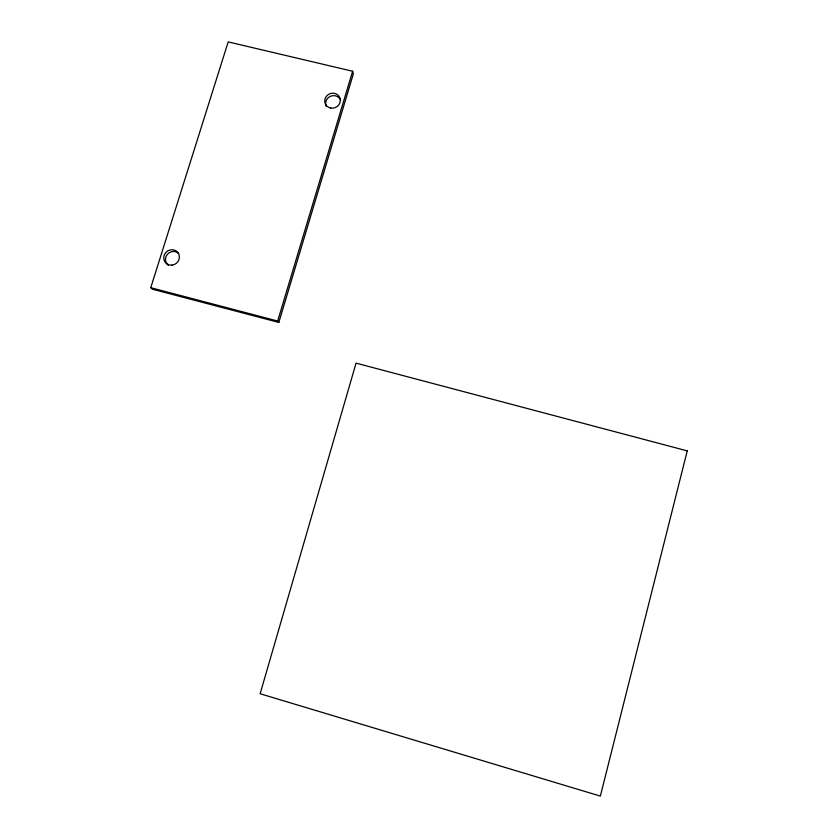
<?xml version="1.0" encoding="UTF-8"?>
<svg xmlns="http://www.w3.org/2000/svg" width="838" height="838" viewBox="0 0 838 838"><rect width="100%" height="100%" fill="white"/><g stroke="black" fill="none" stroke-linecap="round" stroke-linejoin="round"><path stroke-width="1.26" d="M278.824 322.431L353.374 73.786L352.62 71.251L228.187 41.9L150.756 287.696L152.495 289.225L278.824 322.431L277.682 321.048L150.756 287.696M277.682 321.048L352.62 71.251M168.302 265.321A7.93 7.521 -38.3 0 1 167.422 254.281A7.93 7.521 -38.3 0 1 178.683 253.39M326.202 106.248A7.846 7.395 -22.4 0 1 330.361 96.328A7.846 7.395 -22.4 0 1 340.553 99.9M687.244 450.875L600.354 796.1L260.136 693.749L356.056 363.137L687.244 450.875M172.052 265.122A7.971 7.563 -38.3 0 0 178.085 252.856A7.971 7.563 -38.3 0 0 164.573 254.375A7.971 7.563 -38.3 0 0 172.052 265.122M330.769 108.039A7.877 7.427 -22.4 0 0 340.008 98.182A7.877 7.427 -22.4 0 0 326.82 95.794A7.877 7.427 -22.4 0 0 330.769 108.039"/></g></svg>
